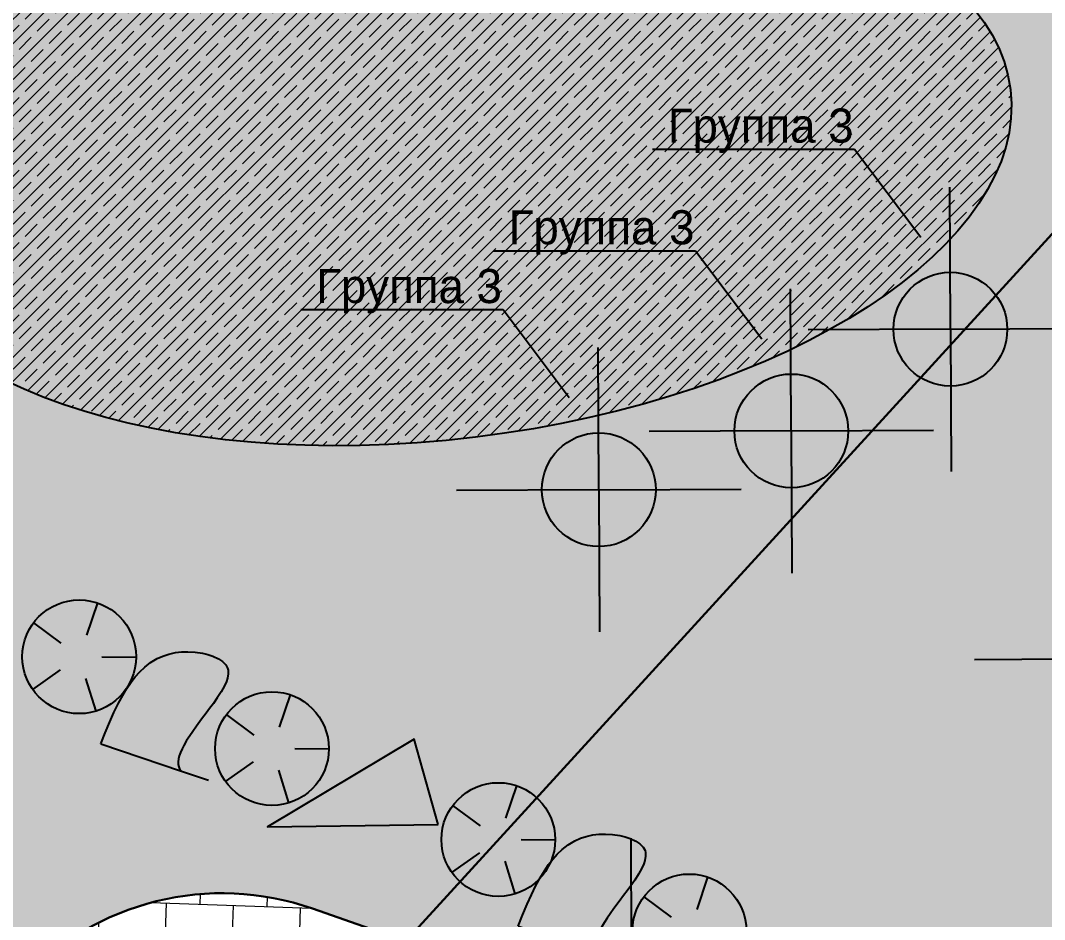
# Model space of a CAD drawing. Header units: millimetres. Extents: x -1042495 to -977915, y 3191218 to 3280168.
# Drawn here: x -1004062 to -995062, y 3264328 to 3272232 of the extents above; entities that cross this region are included whole.
import ezdxf
from ezdxf import colors
from ezdxf.entities.mleader import LeaderData, LeaderLine
from ezdxf.math import Vec2, Vec3

# ---------------------------------------------------------------- set-up
doc = ezdxf.new("R2010")
doc.units = ezdxf.units.MM
doc.layers.get('0').update_dxf_attribs({"lineweight": 15})
for name, color, linetype in [('000 Дом', 7, 'Continuous'), ('000 дорожки', 7, 'Continuous'), ('000 Привязки', 1, 'Continuous'), ('_Камни_Валуны', 7, 'Continuous'), ('_Освещение уличные фанари', 1, 'Continuous')]:
    doc.layers.add(name, color=color, linetype=linetype)
for name, color, linetype, lineweight in [('_ВК_К2-1(Ливневая)', 32, 'Канализация дожд очищенного стока', 30), ('_Группы Электрика', 7, 'Continuous', 15), ('вода', 157, 'Continuous', 0), ('мощение', 251, 'Continuous', 0)]:
    doc.layers.add(name, color=color, linetype=linetype, lineweight=lineweight)
doc.linetypes.add('Канализация дожд очищенного стока', pattern='A,10,-2,["К2-1",Standard,S=1.75,R=0,X=-1,Y=-1],-6', length=18)

# ---------------------------------------------------------------- blocks, each defined once
blk = doc.blocks.new('*U88')
at = {"true_color": 0xffffff}
h = blk.add_hatch(color=7, dxfattribs=at)
edge = h.paths.add_edge_path()
edge.add_arc((0, 0), 0.5, 0, 360)
at = {"color": 18, "true_color": 0x000000}
for p, q in [((0, 0.5), (0, 0.1999999999999993)), ((-0.4755282581475768, 0.1545084971874751), (-0.1902113032590309, 0.06180339887498931)), ((0.4755282581475768, 0.1545084971874751), (0.1902113032590309, 0.06180339887498931)), ((-0.2938926261462367, -0.4045084971874751), (-0.1175570504584948, -0.1618033988749907)), ((0.2938926261462367, -0.4045084971874751), (0.1175570504584948, -0.1618033988749907))]:
    blk.add_line(p, q, dxfattribs=at)
blk.add_circle((0, 0), 0.5)
blk = doc.blocks.new('*U87')
at = {"true_color": 0x000000}
blk.add_hatch(color=18, dxfattribs=at).paths.add_polyline_path([(-0.375, 0), (-0.3687324383009996, 0.1041570973472012), (-0.3611384534365847, 0.2095073985474585), (-0.3527112084458013, 0.2986153140901813), (-0.341204437102073, 0.3891165402383656), (-0.328289838130944, 0.4652956636271846), (-0.3128674137797578, 0.5355665758024077), (-0.2953423372472646, 0.598511649755249), (-0.2759065254553761, 0.6547087319175819), (-0.2525042187000723, 0.7096288247378588), (-0.2238436158134069, 0.7639030581532467), (-0.1883319937199266, 0.817518845461084), (-0.1440595794683457, 0.8698329406116976), (-0.1042186191124825, 0.9071116672016082), (-0.06039176275414881, 0.9402083045890741), (-0.009821728060212642, 0.9705134916947493), (0.03879066563198208, 0.9934203879332308), (0.09223726854616565, 1.013017878232199), (0.1525092862613908, 1.029467906647243), (0.2180450716835169, 1.041271636158697), (0.2651251927698137, 1.045707835742759), (0.3121118468624626, 1.046220239551108), (0.3657356653884047, 1.040575295909694), (0.4075720397420657, 1.029233497469544), (0.4429545631337763, 1.01098533114711), (0.4686646753967363, 0.9863228032584885), (0.4783269485643267, 0.9710017328977827), (0.4896691124237087, 0.9411332946481945), (0.4953617478645782, 0.9044081646602464), (0.4957000087208172, 0.8722873189102138), (0.4921759076708607, 0.8326979426416496), (0.4815210264360115, 0.7735530829799764), (0.4659682710948587, 0.7116825719535367), (0.4491060353146707, 0.6543178225676076), (0.4321854524836848, 0.6008536424837523), (0.4166243738112101, 0.553146813797488), (0.3955956226881341, 0.4890943699340138), (0.3723262464196218, 0.4165464882532568), (0.355788246073665, 0.3619987458072984), (0.3434903291073343, 0.318220865269085), (0.3310853126727231, 0.268703894808656), (0.3212542585370688, 0.2210200232615271), (0.3161270452612026, 0.188047694017019), (0.312735392465612, 0.1531687069798338), (0.312139745420005, 0.1208727637099134), (0.3144133848661799, 0.09295625092729765), (0.3198903361843026, 0.06715673439718017), (0.3276500038687704, 0.04688028963701285), (0.3383483788579333, 0.02926570138513007), (0.3516015796068146, 0.01501349997091594), (0.3678874032200774, 0.003604866606396584), (0.375, 0)])
for points in [[(-0.375, 0), (-0.3687324383009996, 0.1041570973472012), (-0.3611384534365847, 0.2095073985474585), (-0.3527112084458013, 0.2986153140901813), (-0.341204437102073, 0.3891165402383656), (-0.328289838130944, 0.4652956636271846), (-0.3128674137797578, 0.5355665758024077), (-0.2953423372472646, 0.598511649755249), (-0.2759065254553761, 0.6547087319175819), (-0.2525042187000723, 0.7096288247378588), (-0.2238436158134069, 0.7639030581532467), (-0.1883319937199266, 0.817518845461084), (-0.1440595794683457, 0.8698329406116976), (-0.1042186191124825, 0.9071116672016082), (-0.06039176275414881, 0.9402083045890741), (-0.009821728060212642, 0.9705134916947493), (0.03879066563198208, 0.9934203879332308), (0.09223726854616565, 1.013017878232199), (0.1525092862613908, 1.029467906647243), (0.2180450716835169, 1.041271636158697), (0.2651251927698137, 1.045707835742759), (0.3121118468624626, 1.046220239551108), (0.3657356653884047, 1.040575295909694), (0.4075720397420657, 1.029233497469544), (0.4429545631337763, 1.01098533114711), (0.4686646753967363, 0.9863228032584885), (0.4783269485643267, 0.9710017328977827), (0.4896691124237087, 0.9411332946481945), (0.4953617478645782, 0.9044081646602464), (0.4957000087208172, 0.8722873189102138), (0.4921759076708607, 0.8326979426416496), (0.4815210264360115, 0.7735530829799764), (0.4659682710948587, 0.7116825719535367), (0.4491060353146707, 0.6543178225676076), (0.4321854524836848, 0.6008536424837523), (0.4166243738112101, 0.553146813797488), (0.3955956226881341, 0.4890943699340138), (0.3723262464196218, 0.4165464882532568), (0.355788246073665, 0.3619987458072984), (0.3434903291073343, 0.318220865269085), (0.3310853126727231, 0.268703894808656), (0.3212542585370688, 0.2210200232615271), (0.3161270452612026, 0.188047694017019), (0.312735392465612, 0.1531687069798338), (0.312139745420005, 0.1208727637099134), (0.3144133848661799, 0.09295625092729765), (0.3198903361843026, 0.06715673439718017), (0.3276500038687704, 0.04688028963701285), (0.3383483788579333, 0.02926570138513007), (0.3516015796068146, 0.01501349997091594), (0.3678874032200774, 0.003604866606396584), (0.375, 0)], [(-0.375, 0), (0.375, 0)], [(0.375, 0), (0.625, 0)]]:
    blk.add_lwpolyline(points)
blk = doc.blocks.new('*U90')
at = {"true_color": 0x000000}
blk.add_hatch(color=18, dxfattribs=at).paths.add_polyline_path([(1.5, 0), (1.29865277671081, 0.7506670137559652), (0, 0)])
blk.add_lwpolyline([(1.5, 0), (1.29865277671081, 0.7506670137559652), (0, 0)], close=True)

msp = doc.modelspace()

# ---------------------------------------------------------------- hatches: boundary and pattern name
at = {"layer": '000 Привязки', "true_color": 0x999b37}
h = msp.add_hatch(color=55, dxfattribs=at)
h.dxf.hatch_style = 1
edge = h.paths.add_edge_path()
edge.add_line((-1001639.218022007, 3264468.641069544), (-996050.2179748308, 3262513.088762247))
edge.add_line((-996050.2179748308, 3262513.088762247), (-991893.645166476, 3261422.440649465))
edge.add_line((-991893.645166476, 3261422.440649465), (-990983.4939305522, 3264442.695467696))
edge.add_line((-990983.4939305522, 3264442.695467696), (-993624.4130851962, 3265372.147902116))
edge.add_line((-993624.4130851962, 3265372.147902116), (-993524.8183247782, 3265655.133561954))
edge.add_line((-993524.8183247782, 3265655.133561954), (-994090.7896442201, 3265854.32308312))
edge.add_line((-994090.7896442201, 3265854.32308312), (-993493.2382017627, 3267552.188399731))
edge.add_line((-993493.2382017627, 3267552.188399731), (-994194.1245987155, 3267798.860308155))
edge.add_line((-994194.1245987155, 3267798.860308155), (-992036.2381236292, 3273930.216272339))
edge.add_line((-992036.2381236292, 3273930.216272339), (-989678.0242912509, 3273100.259935603))
edge.add_line((-989678.0242912509, 3273100.259935603), (-989415.7580892779, 3273845.455506667))
edge.add_line((-989415.7580892779, 3273845.455506667), (-986491.5729367472, 3272816.309649155))
edge.add_line((-986491.5729367472, 3272816.309649155), (-986753.839139178, 3272071.114078144))
edge.add_line((-986753.839139178, 3272071.114078144), (-981612.9329845645, 3270261.809264168))
edge.add_line((-981612.9329845645, 3270261.809264168), (-983272.8456580378, 3265545.381599411))
edge.add_line((-983272.8456580378, 3265545.381599411), (-986055.5379802743, 3266524.730076706))
edge.add_line((-986055.5379802743, 3266524.730076706), (-986553.5117823817, 3265109.801777229))
edge.add_line((-986553.5117823817, 3265109.801777229), (-989437.3907472824, 3266124.762163148))
edge.add_line((-989437.3907472824, 3266124.762163148), (-989935.3474299647, 3264709.882506236))
edge.add_line((-989935.3474299647, 3264709.882506236), (-979266.9322102849, 3260955.210773215))
edge.add_line((-979266.9322102849, 3260955.210773215), (-980318.0226566531, 3271335.582340404))
edge.add_line((-980318.0226566531, 3271335.582340404), (-989147.2214710452, 3275033.696493968))
edge.add_line((-989147.2214710452, 3275033.696493968), (-1001307.873298857, 3279313.550128862))
edge.add_line((-1001307.873298857, 3279313.550128862), (-1021564.11379768, 3257304.459940832))
edge.add_line((-1021564.11379768, 3257304.459940832), (-1018434.951940914, 3254428.589344897))
edge.add_line((-1018434.951940914, 3254428.589344897), (-1015566.75896428, 3251786.155563995))
edge.add_line((-1015566.75896428, 3251786.155563995), (-1014547.785553514, 3252887.447271054))
edge.add_line((-1014547.785553514, 3252887.447271054), (-1014327.413725328, 3252683.888140016))
edge.add_line((-1014327.413725328, 3252683.888140016), (-1003953.014445543, 3263890.19196366))
edge.add_arc((-1002290.970029792, 3262158.83170067), 2400.000000039562, 74.24268431795309, 133.8298026178991, ccw=False)
at = {"layer": '_Освещение уличные фанари', "linetype": 'Continuous'}
h = msp.add_hatch(color=1, dxfattribs=at)
h.paths.add_polyline_path([(-995889.9440533854, 3269517.475532576), (-995389.9493525856, 3269519.77752566, 0.414213562373095), (-995892.2460464688, 3270017.470233376)], flags=0)
h.paths.add_polyline_path([(-995889.9440533854, 3269517.475532576), (-996389.9387541852, 3269515.173539493, 0.414213562373095), (-995887.642060302, 3269017.480831777)], flags=0)
h = msp.add_hatch(color=1, dxfattribs=at)
h.paths.add_polyline_path([(-997288.015333388, 3268623.3856747), (-996788.0206325882, 3268625.687667783, 0.414213562373095), (-997290.3173264714, 3269123.3803755)], flags=0)
h.paths.add_polyline_path([(-997288.015333388, 3268623.3856747), (-997788.0100341878, 3268621.083681617, 0.414213562373095), (-997285.7133403046, 3268123.3909739)], flags=0)
h = msp.add_hatch(color=1, dxfattribs=at)
h.paths.add_polyline_path([(-998979.5756222941, 3268106.528023824), (-998479.5809214943, 3268108.830016907, 0.414213562373095), (-998981.8776153775, 3268606.522724624)], flags=0)
h.paths.add_polyline_path([(-998979.5756222941, 3268106.528023824), (-999479.5703230939, 3268104.226030741, 0.414213562373095), (-998977.2736292107, 3267606.533323024)], flags=0)
at = {"layer": 'вода'}
h = msp.add_hatch(dxfattribs=at)
h.set_pattern_fill('JIS_STN_1E', color=256, scale=150)
h.set_pattern_definition([(45, (0, 0), (-106.0660171779821, 106.0660171779821), []), (45, (105.75, 0), (-106.0660171779821, 106.0660171779821), [150, -75])])
edge = h.paths.add_edge_path()
edge.add_ellipse((-1000361.937733386, 3271016.621478125), major_axis=(-5000.181774718792, -607.6446622919708), ratio=0.4897339888896072, start_angle=0, end_angle=360)
at = {"layer": 'мощение', "true_color": 0x636466}
h = msp.add_hatch(dxfattribs=at)
h.set_pattern_fill('AR-B88', color=251, scale=2.9, angle=358)
h.set_pattern_definition([(358, (0, 0), (20.56557541684968, 588.9210265458128), []), (88.00000000000001, (0, 0), (-273.8949378560566, 599.2038142542376), [589.28, -589.28])])
edge = h.paths.add_edge_path()
edge.add_line((-995645.3455300218, 3260206.859992345), (-996009.0269064655, 3249701.663754009))
edge.add_line((-996009.0269064655, 3249701.663754009), (-994809.7453541459, 3249660.145598978))
edge.add_line((-994809.7453541459, 3249660.145598978), (-994599.519188795, 3255732.678480263))
edge.add_line((-994599.519188795, 3255732.678480263), (-994446.0639772589, 3260165.341837262))
edge.add_line((-994446.0639772589, 3260165.341837262), (-994460.2911534071, 3260522.133833745))
edge.add_line((-994460.2911534071, 3260522.133833745), (-994527.297816365, 3260872.865994253))
edge.add_line((-994527.297816365, 3260872.865994253), (-994669.1246331319, 3261370.895464536))
edge.add_line((-994669.1246331319, 3261370.895464536), (-994977.2159247334, 3261768.417929582))
edge.add_line((-994977.2159247334, 3261768.417929582), (-995436.0526834464, 3262233.205886358))
edge.add_line((-995436.0526834464, 3262233.205886358), (-996050.2179748308, 3262513.088762247))
edge.add_line((-996050.2179748308, 3262513.088762247), (-1001496.560921726, 3264423.542315564))
edge.add_arc((-1002290.970029792, 3262158.83170067), 2400.000000039886, 70.6702869186384, 137.2233650078394)
edge.add_line((-1004052.586534975, 3263788.77258575), (-1014326.621986898, 3252684.743839445))
edge.add_line((-1014326.621986898, 3252684.743839445), (-1013445.813733979, 3251869.773397288))
edge.add_line((-1013445.813733979, 3251869.773397288), (-1003171.778282734, 3262973.80214286))
edge.add_arc((-1002290.970029804, 3262158.831700716), 1199.999999999938, 70.67028692361862, 137.2233650327177, ccw=False)
edge.add_line((-1001893.765475876, 3263291.187008178), (-996447.42252886, 3261380.73345482))
edge.add_arc((-996844.6270827877, 3260248.378147358), 1199.999999998969, -1.9827415884116135, 70.67028692360918, ccw=False)

# ---------------------------------------------------------------- linework, layer by layer
at = {"layer": '000 Дом'}
msp.add_ellipse((-1000361.937733386, 3271016.621478125), major_axis=(-5000.181774718792, -607.6446622919708), ratio=0.4897339888896072, dxfattribs=at)
at = {"layer": '000 дорожки'}
for points in [[(-1014326.621986933, 3252684.743839407), (-1004052.58653563, 3263788.772585042, -0.2988403815622147), (-1001496.560921726, 3264423.542315564), (-996050.2179748308, 3262513.088762247)], [(-1001496.560921726, 3264423.542315564, 0.2988403814526842), (-1004052.586534975, 3263788.77258575)]]:
    msp.add_lwpolyline(points, format="xyb", dxfattribs=at)
msp.add_lwpolyline([(-996050.2179748308, 3262513.088762247), (-1001496.560921726, 3264423.542315564)], dxfattribs=at)
at = {"layer": '_ВК_К2-1(Ливневая)'}
msp.add_lwpolyline([(-1012723.168282083, 3250954.917266827), (-989057.4731090027, 3276857.387968841)], dxfattribs=at)
at = {"layer": '_Освещение уличные фанари', "color": 1, "linetype": 'Continuous'}
for p, q in [((-995889.9440533854, 3269517.475532576), (-995895.6990360939, 3270767.462284576)), ((-997288.015333388, 3268623.3856747), (-997293.7703160965, 3269873.3724267)), ((-995889.9440533854, 3269517.475532576), (-997139.9308053849, 3269511.720549868)), ((-995889.9440533854, 3269517.475532576), (-994639.9573013859, 3269523.230515285)), ((-995889.9440533854, 3269517.475532576), (-995884.1890706769, 3268267.488780577)), ((-998979.5756222941, 3268106.528023824), (-998985.3306050026, 3269356.514775824)), ((-997288.015333388, 3268623.3856747), (-998538.0020853875, 3268617.630691992)), ((-997288.015333388, 3268623.3856747), (-996038.0285813885, 3268629.140657409)), ((-997288.015333388, 3268623.3856747), (-997282.2603506795, 3267373.3989227)), ((-998979.5756222941, 3268106.528023824), (-1000229.562374294, 3268100.773041116)), ((-998979.5756222941, 3268106.528023824), (-997729.5888702946, 3268112.283006533)), ((-998979.5756222941, 3268106.528023824), (-998973.8206395856, 3266856.541271824)), ((-994427.4141009916, 3266617.426657323), (-995677.400852991, 3266611.671674614)), ((-998689.6669763927, 3263794.289660531), (-998695.4219591012, 3265044.27641253))]:
    msp.add_line(p, q, dxfattribs=at)
for centre in [(-995889.9440533854, 3269517.475532576), (-997288.015333388, 3268623.3856747), (-998979.5756222941, 3268106.528023824)]:
    msp.add_circle(centre, 500, dxfattribs=at)

# ---------------------------------------------------------------- block references
at = {"layer": '_Камни_Валуны'}
for name, p, xscale, yscale, zscale, rotation in [('*U88', (-1003546.264761275, 3266637.773644681), 999.9999999999999, 999.9999999999999, 999.9999999999999, 341.3451123051163), ('*U87', (-1003001.775216462, 3265751.541073486), 999.9999999999999, 999.9999999999999, 999.9999999999999, 341.3451123051163), ('*U88', (-1001852.105444898, 3265830.487918445), 999.9999999999999, 999.9999999999999, 999.9999999999999, 341.3451123051163), ('*U90', (-1001891.759742192, 3265143.621863649), 999.9999999999998, 999.9999999999998, 999.9999999999998, 0.7943611721171013), ('*U88', (-999862.85492033, 3265030.729856961), 999.9999999999999, 999.9999999999999, 999.9999999999999, 341.3451123051163), ('*U87', (-999333.0644124052, 3264148.792398758), 999.9999999999999, 999.9999999999999, 999.9999999999999, 341.3451123051163), ('*U88', (-998183.3946408414, 3264227.739243717), 999.9999999999999, 999.9999999999999, 999.9999999999999, 341.3451123051163)]:
    msp.add_blockref(name, p, dxfattribs=dict(at, xscale=xscale, yscale=yscale, zscale=zscale, rotation=rotation))

# ---------------------------------------------------------------- leaders
at = {"layer": '_Группы Электрика'}
ml = msp.add_multileader_mtext('Standard', dxfattribs=at)
ml.set_content('Группа 3', color=256)
ml.set_leader_properties()
ml.build(insert=Vec2(0, 0))
ml.multileader.update_dxf_attribs({"text_left_attachment_type": 6, "text_right_attachment_type": 6, "dogleg_length": 0.36, "arrow_head_size": 300})
ctx = ml.context
ctx.base_point, ctx.char_height, ctx.arrow_head_size, ctx.landing_gap_size, ctx.plane_origin = Vec3(-999049.5560673574, 3271097.422443976), 300, 300, 9, Vec3(-995888.939065931, 3269515.564210084)
ctx.left_attachment, ctx.right_attachment, ctx.text_align_type = 6, 6, 2
notes = []
notes.append((ctx, [(1, (1, 1, 0), (-996731.1960673574, 3271097.422443976), (-1, 0), 0.3599999999999679, [(0, [(-995968.9018136518, 3270084.658485984)], 0, [])])]))
ctx.mtext.insert, ctx.mtext.alignment, ctx.mtext.flow_direction = Vec3(-996740.5560673574, 3271457.422443976), 3, 5
ml = msp.add_multileader_mtext('Standard', dxfattribs=at)
ml.set_content('Группа 3', color=256)
ml.set_leader_properties()
ml.build(insert=Vec2(0, 0))
ml.multileader.update_dxf_attribs({"text_left_attachment_type": 6, "text_right_attachment_type": 6, "dogleg_length": 0.36, "arrow_head_size": 300})
ctx = ml.context
ctx.base_point, ctx.char_height, ctx.arrow_head_size, ctx.landing_gap_size, ctx.plane_origin = Vec3(-1000447.62734736, 3270203.3325861), 300, 300, 9, Vec3(-997287.0103459336, 3268621.474352208)
ctx.left_attachment, ctx.right_attachment, ctx.text_align_type = 6, 6, 2
notes.append((ctx, [(1, (1, 1, 0), (-998129.26734736, 3270203.3325861), (-1, 0), 0.3599999999999679, [(0, [(-997366.9730936544, 3269190.568628108)], 0, [])])]))
ctx.mtext.insert, ctx.mtext.alignment, ctx.mtext.flow_direction = Vec3(-998138.62734736, 3270563.3325861), 3, 5
ml = msp.add_multileader_mtext('Standard', dxfattribs=at)
ml.set_content('Группа 3', color=256)
ml.set_leader_properties()
ml.build(insert=Vec2(0, 0))
ml.multileader.update_dxf_attribs({"text_left_attachment_type": 6, "text_right_attachment_type": 6, "dogleg_length": 0.36, "arrow_head_size": 300})
ctx = ml.context
ctx.base_point, ctx.char_height, ctx.arrow_head_size, ctx.landing_gap_size, ctx.plane_origin = Vec3(-1002139.687636266, 3269686.974935224), 300, 300, 9, Vec3(-998979.0706348397, 3268105.116701331)
ctx.left_attachment, ctx.right_attachment, ctx.text_align_type = 6, 6, 2
notes.append((ctx, [(1, (1, 1, 0), (-999821.3276362661, 3269686.974935224), (-1, 0), 0.3599999999999679, [(0, [(-999059.0333825605, 3268674.210977232)], 0, [])])]))
ctx.mtext.insert, ctx.mtext.alignment, ctx.mtext.flow_direction = Vec3(-999830.6876362661, 3270046.974935224), 3, 5
for ctx, leaders in notes:
    for number, flags, end, landing, length, lines in leaders:
        leader = LeaderData()
        leader.index, (leader.has_last_leader_line, leader.has_dogleg_vector, leader.attachment_direction) = number, flags
        leader.last_leader_point, leader.dogleg_vector, leader.dogleg_length = Vec3(end), Vec3(landing), length
        for number, points, colour, breaks in lines:
            line = LeaderLine()
            line.index, line.vertices, line.color, line.breaks = number, Vec3.list(points), colors.encode_raw_color(colour), breaks
            leader.lines.append(line)
        ctx.leaders.append(leader)

doc.saveas('drawing.dxf')
